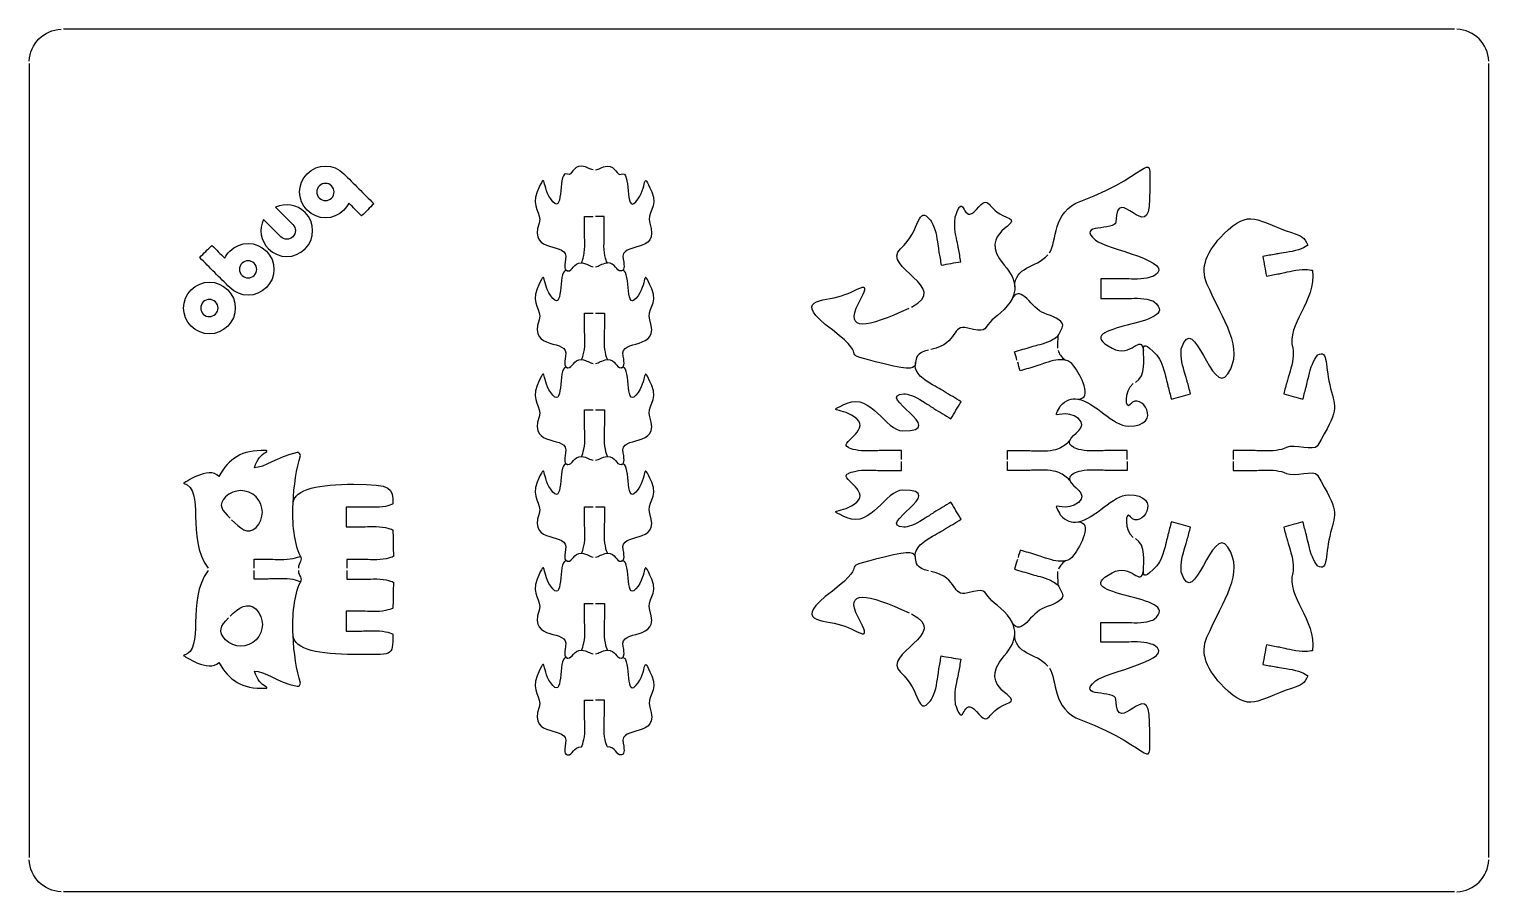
# Model space of a CAD drawing. Extents: x 206 to 426, y 105 to 372.
# Drawn here: x 206.3 to 426.3, y 242.2 to 372.2 of the extents above; entities that cross this region are included whole.
import ezdxf

# ---------------------------------------------------------------- set-up
doc = ezdxf.new("R2010")
doc.units = 0
doc.header["$MEASUREMENT"] = 0
doc.layers.add('DEFAULT', color=7, linetype='CONTINUOUS')

msp = doc.modelspace()

# ---------------------------------------------------------------- linework, layer by layer
at = {"layer": 'DEFAULT', "color": 1}
for points in [[(421.11, 372.24), (211.46, 372.24)], [(206.28, 367.06), (206.28, 247.41)], [(426.28, 247.41), (426.28, 367.06)], [(421.11, 242.23), (211.46, 242.23)]]:
    msp.add_lwpolyline(points, dxfattribs=at)
for points in [[(206.29, 367.41), (206.38, 370.03), (208.48, 372.14), (211.11, 372.23)], [(426.28, 367.41), (426.19, 370.03), (424.08, 372.14), (421.46, 372.23)], [(289.53, 337.02), (290.45, 336.9), (290.76, 336.51), (291.3, 336.44)], [(291.65, 336.44), (292.2, 336.51), (292.5, 336.9), (293.43, 337.02)], [(354.83, 333.42), (354.83, 336.51), (357.93, 336.16), (359.83, 338.25)], [(361.32, 324.15), (361.27, 324.76), (361.43, 325.38), (361.36, 326.07)], [(361.38, 323.79), (361.49, 323.32), (361.79, 322.86), (362.47, 322.35)], [(289.53, 322.44), (290.45, 322.32), (290.76, 321.93), (291.3, 321.86)], [(291.65, 321.86), (292.2, 321.93), (292.5, 322.32), (293.43, 322.44)], [(289.53, 307.85), (290.45, 307.73), (290.76, 307.34), (291.3, 307.27)], [(291.65, 307.27), (292.2, 307.34), (292.5, 307.73), (293.43, 307.85)], [(247.17, 292.83), (247.49, 292.19), (246.92, 291.91), (246.85, 291)], [(289.53, 293.26), (290.45, 293.14), (290.76, 292.76), (291.3, 292.68)], [(291.65, 292.68), (292.2, 292.75), (292.5, 293.14), (293.43, 293.26)], [(246.85, 290.65), (246.92, 289.75), (247.48, 289.55), (247.17, 288.92)], [(361.36, 288.4), (361.44, 289.17), (361.23, 289.85), (361.34, 290.52)], [(362.47, 292.12), (361.87, 291.68), (361.57, 291.27), (361.43, 290.86)], [(359.83, 276.22), (357.93, 278.32), (354.83, 277.96), (354.83, 281.05)], [(289.53, 278.67), (290.45, 278.56), (290.76, 278.17), (291.3, 278.09)], [(291.65, 278.09), (292.2, 278.17), (292.5, 278.56), (293.43, 278.67)], [(211.11, 242.24), (208.48, 242.33), (206.38, 244.44), (206.29, 247.06)], [(421.46, 242.24), (424.08, 242.33), (426.19, 244.43), (426.28, 247.06)]]:
    msp.add_open_spline(points, degree=3, dxfattribs=at)
for points, knots in [([(360.06, 338.53), (361.27, 340.26), (360.37, 344.72), (364.79, 346.34), (376.39, 350.57), (375.16, 355.24), (375.16, 346.69), (375.16, 339.45), (370.21, 349.4), (370.07, 343.22), (370.04, 341.74), (363.91, 343.07), (367.01, 340.42), (368.47, 339.18), (379.47, 337.14), (375.83, 335.08), (375.83, 335.02), (374.71, 334.58), (373.33, 334.58), (371.95, 334.58), (371.17, 334.63), (370.83, 334.63), (369.83, 334.63), (368.83, 334.63), (367.83, 334.63), (367.83, 333.63), (367.83, 332.63), (367.83, 331.63), (368.83, 331.63), (369.83, 331.63), (370.83, 331.63), (371.17, 331.63), (371.95, 331.68), (373.33, 331.68), (374.71, 331.68), (375.83, 331.23), (375.83, 331.17), (380.6, 327.31), (362.31, 327.89), (369.49, 324.16), (372.46, 322.62), (373.83, 326.43), (374.23, 323.83)], [0, 0, 0, 0, 1, 1, 1, 2, 2, 2, 3, 3, 3, 4, 4, 4, 5, 5, 5, 6, 6, 6, 7, 7, 7, 15.5, 15.5, 15.5, 24, 24, 24, 32.5, 32.5, 32.5, 33.5, 33.5, 33.5, 34.5, 34.5, 34.5, 35.5, 35.5, 35.5, 36.5, 36.5, 36.5, 36.5]), ([(291.3, 351.03), (290.75, 351.1), (290.45, 351.49), (289.52, 351.61), (288.25, 351.61), (288.09, 350.03), (287.43, 350.39), (285.86, 351.24), (286.98, 344.24), (285.21, 346.24), (283.31, 348.4), (284.42, 351.33), (282.84, 347.71), (281.82, 345.38), (283.66, 344.54), (283.13, 343.01), (281.44, 338.13), (287.75, 340.39), (287.14, 337.56), (286.88, 336.33), (287.01, 335.87), (287.38, 335.81), (287.41, 335.81), (287.43, 335.8), (287.46, 335.8), (288.21, 335.76), (288.26, 337.02), (289.52, 337.02), (289.58, 337.02), (290.02, 338.14), (290.02, 339.52), (290.02, 340.91), (289.97, 341.68), (289.97, 342.02), (289.97, 342.69), (289.97, 343.36), (289.97, 344.02), (290.42, 344.02), (290.86, 344.02), (291.3, 344.02)], [0, 0, 0, 0, 1, 1, 1, 2, 2, 2, 3, 3, 3, 4, 4, 4, 5, 5, 5, 6, 6, 6, 7, 7, 7, 8, 8, 8, 9, 9, 9, 10, 10, 10, 11, 11, 11, 16.66, 16.66, 16.66, 20.42, 20.42, 20.42, 20.42]), ([(291.65, 351.03), (292.19, 351.1), (292.5, 351.49), (293.42, 351.61), (294.7, 351.61), (294.85, 350.03), (295.51, 350.39), (297.09, 351.24), (295.97, 344.24), (297.73, 346.24), (299.64, 348.4), (298.53, 351.33), (300.11, 347.71), (301.13, 345.38), (299.29, 344.54), (299.82, 343.01), (301.5, 338.13), (295.2, 340.39), (295.81, 337.56), (296.07, 336.33), (295.94, 335.87), (295.57, 335.81), (295.54, 335.81), (295.52, 335.8), (295.49, 335.8), (294.74, 335.76), (294.69, 337.02), (293.42, 337.02), (293.37, 337.02), (292.92, 338.14), (292.92, 339.52), (292.92, 340.91), (292.97, 341.68), (292.97, 342.02), (292.97, 342.69), (292.97, 343.36), (292.97, 344.02), (292.53, 344.02), (292.09, 344.02), (291.65, 344.02)], [0, 0, 0, 0, 1, 1, 1, 2, 2, 2, 3, 3, 3, 4, 4, 4, 5, 5, 5, 6, 6, 6, 7, 7, 7, 8, 8, 8, 9.01, 9.01, 9.01, 10.01, 10.01, 10.01, 11.01, 11.01, 11.01, 16.67, 16.67, 16.67, 20.42, 20.42, 20.42, 20.42]), ([(339.27, 330.36), (345.41, 333.38), (334.54, 336.33), (337.63, 339.15), (340.75, 342), (340.1, 345.87), (342.09, 343.5), (342.15, 343.5), (342.78, 342.48), (343.02, 341.13), (343.26, 339.76), (343.34, 338.99), (343.4, 338.65), (343.52, 338), (343.63, 337.34), (343.75, 336.68), (344.73, 336.86), (345.72, 337.03), (346.7, 337.2), (346.59, 337.86), (346.47, 338.51), (346.35, 339.17), (346.29, 339.51), (346.11, 340.27), (345.87, 341.63), (345.64, 342.99), (345.88, 344.17), (345.94, 344.17), (347.3, 348), (346.87, 342.49), (349.06, 345.06), (351.25, 347.64), (350.42, 345.05), (353.59, 343.93), (356.75, 342.81), (348.73, 341.86), (353.24, 336.69), (354.32, 335.46), (354.77, 334.37), (354.83, 333.42), (354.86, 332.81), (354.73, 332.25), (354.5, 331.74), (354.5, 331.74), (354.49, 331.73), (354.49, 331.72), (353.7, 329.98), (351.71, 328.83), (351.11, 328.1), (350.07, 326.81), (350.45, 326.54), (347.76, 327.19), (345.11, 327.84), (346.62, 324.98), (342.2, 323.95)], [0, 0, 0, 0, 1, 1, 1, 2, 2, 2, 3, 3, 3, 4, 4, 4, 9.665404, 9.665404, 9.665404, 18.162599, 18.162599, 18.162599, 23.83901, 23.83901, 23.83901, 24.83901, 24.83901, 24.83901, 25.83901, 25.83901, 25.83901, 26.83901, 26.83901, 26.83901, 27.83901, 27.83901, 27.83901, 28.83901, 28.83901, 28.83901, 29.83901, 29.83901, 29.83901, 30.83901, 30.83901, 30.83901, 31.83901, 31.83901, 31.83901, 32.83901, 32.83901, 32.83901, 33.83901, 33.83901, 33.83901, 34.83901, 34.83901, 34.83901, 34.83901]), ([(373.01, 319.01), (374.72, 320.02), (374.23, 322.59), (374.23, 323.83), (374.23, 324.76), (374.51, 324.94), (376.19, 323.14), (376.25, 323.14), (376.97, 322.18), (377.32, 320.86), (377.68, 319.52), (377.83, 318.76), (377.92, 318.43), (378.09, 317.78), (378.27, 317.14), (378.44, 316.5), (379.41, 316.75), (380.37, 317.01), (381.34, 317.27), (381.16, 317.92), (380.99, 318.56), (380.82, 319.2), (380.73, 319.53), (380.48, 320.27), (380.13, 321.61), (379.77, 322.94), (379.91, 324.14), (379.96, 324.15), (381.86, 330), (384.56, 316.62), (386.97, 320.32), (389.5, 324.21), (386.29, 328.19), (383.79, 333.88), (382.73, 336.29), (383.77, 338.82), (386.35, 341.4), (390.26, 345.31), (391.29, 343.31), (396.54, 341.59), (398.12, 341.07), (398.43, 340.89), (399.02, 339.7), (399.02, 339.65), (398, 339.01), (396.65, 338.75), (395.29, 338.5), (394.52, 338.41), (394.18, 338.34), (393.53, 338.22), (392.87, 338.1), (392.22, 337.98), (392.4, 336.99), (392.58, 336.01), (392.77, 335.03), (393.42, 335.15), (394.08, 335.27), (394.73, 335.39), (395.07, 335.46), (395.82, 335.65), (397.18, 335.9), (398.54, 336.15), (399.72, 335.92), (399.73, 335.87), (400.28, 331.1), (395.73, 327.84), (396.74, 324.15), (396.8, 324.14), (396.94, 322.94), (396.58, 321.61), (396.22, 320.27), (395.98, 319.53), (395.88, 319.2), (395.71, 318.56), (395.54, 317.92), (395.37, 317.27), (396.33, 317.01), (397.3, 316.75), (398.27, 316.5), (398.44, 317.14), (398.61, 317.78), (398.78, 318.43), (398.87, 318.76), (399.02, 319.52), (399.38, 320.86), (399.74, 322.18), (400.46, 323.14), (400.51, 323.14), (402.1, 324.1), (401.6, 321.18), (402.44, 318.09), (403.25, 315.09), (403.68, 314.88), (400.44, 309.46), (399.91, 308.58), (397.06, 309.74), (395.75, 309.19), (395.75, 309.14), (394.64, 308.68), (393.25, 308.68), (391.87, 308.68), (391.09, 308.73), (390.75, 308.73), (389.75, 308.73), (388.75, 308.73), (387.75, 308.73), (387.75, 308.29), (387.75, 307.85), (387.75, 307.41)], [0, 0, 0, 0, 1, 1, 1, 2, 2, 2, 3, 3, 3, 4, 4, 4, 9.673738, 9.673738, 9.673738, 18.173132, 18.173132, 18.173132, 23.847836, 23.847836, 23.847836, 24.847836, 24.847836, 24.847836, 25.847836, 25.847836, 25.847836, 26.847836, 26.847836, 26.847836, 27.847836, 27.847836, 27.847836, 28.847836, 28.847836, 28.847836, 29.847836, 29.847836, 29.847836, 30.847836, 30.847836, 30.847836, 31.847836, 31.847836, 31.847836, 32.847836, 32.847836, 32.847836, 38.514095, 38.514095, 38.514095, 47.019383, 47.019383, 47.019383, 52.685827, 52.685827, 52.685827, 53.685827, 53.685827, 53.685827, 54.685827, 54.685827, 54.685827, 55.685827, 55.685827, 55.685827, 56.685827, 56.685827, 56.685827, 57.685827, 57.685827, 57.685827, 63.357948, 63.357948, 63.357948, 71.857342, 71.857342, 71.857342, 77.53108, 77.53108, 77.53108, 78.53108, 78.53108, 78.53108, 79.53108, 79.53108, 79.53108, 80.53108, 80.53108, 80.53108, 81.53108, 81.53108, 81.53108, 82.53108, 82.53108, 82.53108, 83.53108, 83.53108, 83.53108, 84.53108, 84.53108, 84.53108, 93.03108, 93.03108, 93.03108, 96.78108, 96.78108, 96.78108, 96.78108]), ([(287.44, 335.8), (285.86, 336.65), (286.98, 329.65), (285.21, 331.65), (283.31, 333.81), (284.42, 336.74), (282.84, 333.12), (281.82, 330.8), (283.66, 329.96), (283.13, 328.42), (281.45, 323.55), (287.75, 325.8), (287.14, 322.98), (286.88, 321.74), (287.01, 321.29), (287.38, 321.22), (287.41, 321.22), (287.43, 321.21), (287.46, 321.21), (288.21, 321.17), (288.27, 322.43), (289.53, 322.44), (289.58, 322.44), (290.03, 323.55), (290.03, 324.94), (290.03, 326.32), (289.98, 327.09), (289.98, 327.44), (289.98, 328.1), (289.98, 328.77), (289.98, 329.43), (290.42, 329.43), (290.86, 329.43), (291.3, 329.43)], [0, 0, 0, 0, 1, 1, 1, 2, 2, 2, 3, 3, 3, 4, 4, 4, 5, 5, 5, 6, 6, 6, 7, 7, 7, 8, 8, 8, 9, 9, 9, 14.66, 14.66, 14.66, 18.41, 18.41, 18.41, 18.41]), ([(291.65, 329.43), (292.09, 329.43), (292.53, 329.43), (292.98, 329.43), (292.98, 328.77), (292.98, 328.1), (292.98, 327.44), (292.98, 327.09), (292.93, 326.32), (292.93, 324.94), (292.93, 323.55), (293.37, 322.44), (293.43, 322.44), (294.69, 322.43), (294.74, 321.17), (295.49, 321.21), (295.52, 321.21), (295.54, 321.22), (295.57, 321.22), (295.94, 321.29), (296.07, 321.74), (295.81, 322.98), (295.2, 325.8), (301.51, 323.55), (299.82, 328.42), (299.29, 329.96), (301.13, 330.8), (300.11, 333.12), (298.53, 336.74), (299.64, 333.81), (297.74, 331.65), (295.97, 329.65), (297.09, 336.65), (295.52, 335.8)], [0, 0, 0, 0, 3.76, 3.76, 3.76, 9.42, 9.42, 9.42, 10.42, 10.42, 10.42, 11.43, 11.43, 11.43, 12.43, 12.43, 12.43, 13.43, 13.43, 13.43, 14.43, 14.43, 14.43, 15.43, 15.43, 15.43, 16.43, 16.43, 16.43, 17.43, 17.43, 17.43, 18.43, 18.43, 18.43, 18.43]), ([(341.85, 323.88), (340, 323.44), (339.95, 322.63), (339.88, 322.01), (339.87, 321.98), (339.87, 321.96), (339.87, 321.93), (339.87, 321.91), (339.86, 321.89), (339.86, 321.87), (339.75, 321.12), (339.39, 320.73), (335.15, 321.79), (327.2, 323.78), (333.7, 322.16), (327.34, 326.91), (320.99, 331.67), (325.95, 331.17), (328.72, 332.05), (331.48, 332.93), (333.46, 335.02), (331.23, 330.85), (329.03, 326.71), (332.54, 327.22), (338.94, 330.2)], [0, 0, 0, 0, 1, 1, 1, 2, 2, 2, 3, 3, 3, 4, 4, 4, 5, 5, 5, 6, 6, 6, 7, 7, 7, 8, 8, 8, 8]), ([(355.17, 322.36), (355.05, 322.78), (354.92, 323.19), (354.79, 323.61), (355.63, 323.86), (356.47, 324.12), (357.31, 324.37), (357.59, 324.46), (358.26, 324.61), (359.42, 324.96), (360.56, 325.31), (361.36, 326.01), (361.36, 326.07), (361.67, 326.46), (361.99, 327.2), (362.06, 327.61), (361.99, 328.48), (360.48, 328.99), (359.27, 329.42), (357.25, 330.13), (355.86, 333.84), (354.5, 331.74), (354.5, 331.74), (354.49, 331.73), (354.49, 331.72)], [0, 0, 0, 0, 3.700124, 3.700124, 3.700124, 11.151082, 11.151082, 11.151082, 12.151082, 12.151082, 12.151082, 13.151082, 13.151082, 13.151082, 14.151082, 14.151082, 14.151082, 15.151082, 15.151082, 15.151082, 16.151082, 16.151082, 16.151082, 17.151082, 17.151082, 17.151082, 17.151082]), ([(287.44, 321.21), (285.86, 322.07), (286.98, 315.07), (285.21, 317.07), (283.31, 319.22), (284.42, 322.16), (282.84, 318.54), (281.82, 316.21), (283.66, 315.37), (283.13, 313.83), (281.45, 308.96), (287.75, 311.22), (287.14, 308.39), (286.88, 307.16), (287.01, 306.7), (287.38, 306.63), (287.41, 306.63), (287.43, 306.63), (287.46, 306.63), (288.21, 306.58), (288.27, 307.84), (289.53, 307.85), (289.58, 307.85), (290.03, 308.97), (290.03, 310.35), (290.03, 311.74), (289.98, 312.51), (289.98, 312.85), (289.98, 313.52), (289.98, 314.18), (289.98, 314.85), (290.42, 314.85), (290.86, 314.85), (291.3, 314.85)], [0, 0, 0, 0, 1, 1, 1, 2, 2, 2, 3, 3, 3, 4, 4, 4, 5, 5, 5, 6, 6, 6, 7, 7, 7, 8, 8, 8, 9, 9, 9, 14.67, 14.67, 14.67, 18.42, 18.42, 18.42, 18.42]), ([(291.65, 314.85), (292.09, 314.85), (292.53, 314.85), (292.98, 314.85), (292.98, 314.18), (292.98, 313.52), (292.98, 312.85), (292.98, 312.51), (292.93, 311.74), (292.93, 310.35), (292.93, 308.97), (293.37, 307.85), (293.43, 307.85), (294.69, 307.84), (294.74, 306.58), (295.49, 306.63), (295.52, 306.63), (295.54, 306.63), (295.57, 306.63), (295.94, 306.7), (296.07, 307.16), (295.81, 308.39), (295.2, 311.22), (301.51, 308.96), (299.82, 313.83), (299.29, 315.37), (301.13, 316.21), (300.11, 318.54), (298.53, 322.16), (299.64, 319.22), (297.74, 317.07), (295.97, 315.07), (297.09, 322.07), (295.52, 321.21)], [0, 0, 0, 0, 3.76, 3.76, 3.76, 9.43, 9.43, 9.43, 10.43, 10.43, 10.43, 11.44, 11.44, 11.44, 12.44, 12.44, 12.44, 13.44, 13.44, 13.44, 14.44, 14.44, 14.44, 15.44, 15.44, 15.44, 16.44, 16.44, 16.44, 17.44, 17.44, 17.44, 18.44, 18.44, 18.44, 18.44]), ([(337.76, 307.41), (337.76, 307.85), (337.76, 308.29), (337.76, 308.73), (336.76, 308.73), (335.76, 308.73), (334.76, 308.73), (334.41, 308.73), (333.64, 308.68), (332.26, 308.68), (330.87, 308.68), (329.75, 309.13), (329.75, 309.19), (328.07, 309.8), (333.05, 311.73), (331.05, 313.5), (328.9, 315.4), (325.96, 314.3), (329.58, 315.87), (333.2, 317.43), (335.39, 311.7), (337.95, 311.7), (345.19, 311.7), (333.52, 317.08), (338.13, 317.3), (338.16, 317.35), (339.35, 317.15), (340.52, 316.43), (341.7, 315.71), (342.34, 315.26), (342.64, 315.08), (343.49, 314.56), (344.34, 314.04), (345.19, 313.52), (345.71, 314.37), (346.24, 315.22), (346.76, 316.08), (345.9, 316.6), (345.05, 317.12), (344.2, 317.64), (343.91, 317.82), (343.21, 318.18), (342.04, 318.9), (340.86, 319.62), (340.52, 319.96), (340.13, 320.59), (339.9, 320.95), (339.79, 321.19), (339.86, 321.87), (339.86, 321.89), (339.87, 321.91), (339.87, 321.93), (339.87, 321.96), (339.87, 321.98), (339.88, 322.01)], [0, 0, 0, 0, 3.75, 3.75, 3.75, 12.25, 12.25, 12.25, 13.25, 13.25, 13.25, 14.25, 14.25, 14.25, 15.25, 15.25, 15.25, 16.25, 16.25, 16.25, 17.25, 17.25, 17.25, 18.25, 18.25, 18.25, 19.25, 19.25, 19.25, 20.25, 20.25, 20.25, 28.746317, 28.746317, 28.746317, 37.243155, 37.243155, 37.243155, 45.739472, 45.739472, 45.739472, 46.739472, 46.739472, 46.739472, 47.739472, 47.739472, 47.739472, 48.739472, 48.739472, 48.739472, 49.739472, 49.739472, 49.739472, 50.739472, 50.739472, 50.739472, 50.739472]), ([(364.34, 316.49), (364.35, 316.49), (364.35, 316.49), (364.36, 316.49), (366.75, 316.51), (364.68, 320.18), (363.74, 321.47), (363.31, 322.05), (363.04, 322.22), (362.47, 322.35), (362.28, 322.4), (361.31, 322.51), (360.26, 322.18), (359.1, 321.83), (358.47, 321.59), (358.18, 321.5), (357.34, 321.25), (356.5, 321), (355.66, 320.74), (355.53, 321.17), (355.41, 321.6), (355.28, 322.03)], [0, 0, 0, 0, 0.05, 0.05, 0.05, 1.05, 1.05, 1.05, 2.05, 2.05, 2.05, 3.05, 3.05, 3.05, 4.05, 4.05, 4.05, 11.490807, 11.490807, 11.490807, 15.292428, 15.292428, 15.292428, 15.292428]), ([(371.75, 307.41), (371.75, 307.85), (371.75, 308.29), (371.75, 308.73), (370.75, 308.73), (369.76, 308.73), (368.76, 308.73), (368.41, 308.73), (367.64, 308.68), (366.25, 308.68), (364.87, 308.68), (363.75, 309.13), (363.75, 309.19), (363.12, 309.54), (362.99, 309.89), (363.11, 310.23), (363.47, 311.23), (365.94, 312.23), (364.45, 313.54), (362.74, 315.05), (360.61, 313.54), (361.16, 314.44), (361.34, 314.77), (361.52, 315.1), (361.7, 315.43), (362.53, 316.4), (363.42, 316.65), (364.34, 316.49), (364.35, 316.49), (364.35, 316.49), (364.36, 316.49), (366.93, 316.04), (369.7, 312.4), (371.95, 312.4), (377.45, 312.4), (373.8, 317.84), (372.27, 315.72), (371.47, 314.6), (371.29, 317.81), (372.7, 318.83)], [0, 0, 0, 0, 3.75, 3.75, 3.75, 12.25, 12.25, 12.25, 13.25, 13.25, 13.25, 14.25, 14.25, 14.25, 15.25, 15.25, 15.25, 16.25, 16.25, 16.25, 17.25, 17.25, 17.25, 20.44163, 20.44163, 20.44163, 21.44163, 21.44163, 21.44163, 21.49163, 21.49163, 21.49163, 22.49163, 22.49163, 22.49163, 23.49163, 23.49163, 23.49163, 24.49163, 24.49163, 24.49163, 24.49163]), ([(353.76, 307.41), (353.76, 307.85), (353.76, 308.29), (353.76, 308.73), (354.76, 308.73), (355.75, 308.73), (356.75, 308.73), (357.1, 308.73), (357.87, 308.68), (359.26, 308.68), (360.64, 308.68), (361.75, 309.14), (361.75, 309.19), (362.27, 309.53), (363.01, 309.97), (363.11, 310.23)], [0, 0, 0, 0, 3.75, 3.75, 3.75, 12.25, 12.25, 12.25, 13.25, 13.25, 13.25, 14.25, 14.25, 14.25, 15.25, 15.25, 15.25, 15.25]), ([(240.17, 291), (240.17, 291.45), (240.17, 291.91), (240.17, 292.37), (240.84, 292.37), (241.5, 292.37), (242.17, 292.37), (242.51, 292.37), (243.29, 292.32), (244.67, 292.33), (246.05, 292.33), (247.17, 292.77), (247.17, 292.83), (246.2, 294.78), (245.92, 297.78), (246.05, 300.75), (246.16, 303.43), (246.59, 306.09), (247.16, 307.97), (247.22, 308.18), (246.9, 308.49), (246.69, 308.44), (243.51, 307.77), (241.75, 306.1), (240.23, 306.15), (240.63, 307.51), (241.37, 308.15), (241.9, 308.45), (242.28, 308.66), (242.11, 308.74), (241.9, 308.74), (238.28, 308.85), (236.46, 307.56), (234.85, 304.84), (233.38, 306.48), (229.55, 303.8), (229.55, 303.8), (232.89, 302.91), (229.8, 295.58), (233.24, 291)], [0, 0, 0, 0, 3.901, 3.901, 3.901, 9.571, 9.571, 9.571, 10.571, 10.571, 10.571, 11.571, 11.571, 11.571, 12.571, 12.571, 12.571, 13.571, 13.571, 13.571, 14.571, 14.571, 14.571, 15.571, 15.571, 15.571, 16.571, 16.571, 16.571, 17.571, 17.571, 17.571, 18.571, 18.571, 18.571, 19.571, 19.571, 19.571, 20.571, 20.571, 20.571, 20.571]), ([(287.44, 306.63), (285.86, 307.48), (286.98, 300.48), (285.21, 302.48), (283.31, 304.64), (284.42, 307.57), (282.84, 303.95), (281.82, 301.62), (283.66, 300.78), (283.13, 299.25), (281.45, 294.37), (287.75, 296.63), (287.14, 293.8), (286.88, 292.57), (287.01, 292.11), (287.38, 292.05), (287.41, 292.05), (287.43, 292.04), (287.46, 292.04), (288.21, 292), (288.27, 293.26), (289.53, 293.26), (289.58, 293.26), (290.03, 294.38), (290.03, 295.77), (290.03, 297.15), (289.98, 297.92), (289.98, 298.27), (289.98, 298.93), (289.98, 299.6), (289.98, 300.26), (290.42, 300.26), (290.86, 300.26), (291.3, 300.26)], [0, 0, 0, 0, 1, 1, 1, 2, 2, 2, 3, 3, 3, 4, 4, 4, 5, 5, 5, 6, 6, 6, 7, 7, 7, 8, 8, 8, 9, 9, 9, 14.661, 14.661, 14.661, 18.411, 18.411, 18.411, 18.411]), ([(291.65, 300.26), (292.09, 300.26), (292.53, 300.26), (292.98, 300.26), (292.98, 299.6), (292.98, 298.93), (292.98, 298.27), (292.98, 297.92), (292.93, 297.15), (292.93, 295.77), (292.93, 294.38), (293.37, 293.26), (293.43, 293.26), (294.69, 293.26), (294.74, 292), (295.49, 292.04), (295.52, 292.04), (295.54, 292.05), (295.57, 292.05), (295.94, 292.11), (296.07, 292.57), (295.81, 293.8), (295.2, 296.63), (301.51, 294.37), (299.82, 299.25), (299.29, 300.79), (301.13, 301.62), (300.11, 303.95), (298.53, 307.57), (299.64, 304.64), (297.74, 302.48), (295.97, 300.48), (297.09, 307.48), (295.52, 306.63)], [0, 0, 0, 0, 3.76, 3.76, 3.76, 9.421, 9.421, 9.421, 10.421, 10.421, 10.421, 11.431, 11.431, 11.431, 12.431, 12.431, 12.431, 13.431, 13.431, 13.431, 14.431, 14.431, 14.431, 15.431, 15.431, 15.431, 16.431, 16.431, 16.431, 17.431, 17.431, 17.431, 18.431, 18.431, 18.431, 18.431]), ([(339.88, 292.46), (339.87, 292.51), (339.87, 292.56), (339.86, 292.6), (339.79, 293.28), (339.9, 293.52), (340.13, 293.88), (340.52, 294.51), (340.86, 294.85), (342.04, 295.57), (343.21, 296.29), (343.91, 296.65), (344.2, 296.83), (345.05, 297.35), (345.9, 297.87), (346.76, 298.39), (346.24, 299.25), (345.71, 300.1), (345.19, 300.95), (344.34, 300.43), (343.49, 299.91), (342.64, 299.39), (342.34, 299.21), (341.7, 298.76), (340.52, 298.04), (339.35, 297.32), (338.16, 297.12), (338.13, 297.17), (333.52, 297.39), (345.19, 302.77), (337.95, 302.77), (335.39, 302.77), (333.2, 297.04), (329.58, 298.6), (325.96, 300.17), (328.9, 299.07), (331.05, 300.97), (333.05, 302.74), (328.07, 304.67), (329.75, 305.28), (329.75, 305.33), (330.87, 305.78), (332.26, 305.78), (333.64, 305.78), (334.41, 305.74), (334.76, 305.74), (335.76, 305.74), (336.76, 305.74), (337.76, 305.74), (337.76, 306.18), (337.76, 306.62), (337.76, 307.06)], [0, 0, 0, 0, 1, 1, 1, 2, 2, 2, 3, 3, 3, 4, 4, 4, 12.496317, 12.496317, 12.496317, 20.993155, 20.993155, 20.993155, 29.489472, 29.489472, 29.489472, 30.489472, 30.489472, 30.489472, 31.489472, 31.489472, 31.489472, 32.489472, 32.489472, 32.489472, 33.489472, 33.489472, 33.489472, 34.489472, 34.489472, 34.489472, 35.489472, 35.489472, 35.489472, 36.489472, 36.489472, 36.489472, 37.489472, 37.489472, 37.489472, 45.989472, 45.989472, 45.989472, 49.748472, 49.748472, 49.748472, 49.748472]), ([(363.11, 304.24), (363.01, 304.5), (362.27, 304.95), (361.75, 305.28), (361.75, 305.34), (360.63, 305.79), (359.26, 305.79), (357.87, 305.79), (357.1, 305.74), (356.75, 305.74), (355.75, 305.74), (354.76, 305.74), (353.76, 305.74), (353.76, 306.18), (353.76, 306.62), (353.76, 307.06)], [0, 0, 0, 0, 1, 1, 1, 2, 2, 2, 3, 3, 3, 11.5, 11.5, 11.5, 15.259, 15.259, 15.259, 15.259]), ([(371.75, 307.06), (371.75, 306.62), (371.75, 306.18), (371.75, 305.74), (370.75, 305.74), (369.76, 305.74), (368.76, 305.74), (368.41, 305.74), (367.64, 305.79), (366.25, 305.79), (364.87, 305.79), (363.75, 305.34), (363.75, 305.28), (363.12, 304.93), (362.99, 304.58), (363.11, 304.24), (363.47, 303.24), (365.94, 302.24), (364.45, 300.93), (362.74, 299.42), (360.61, 300.93), (361.16, 300.03), (361.34, 299.7), (361.52, 299.37), (361.7, 299.04), (362.53, 298.07), (363.42, 297.82), (364.34, 297.98), (364.35, 297.98), (364.35, 297.98), (364.36, 297.98), (366.93, 298.43), (369.7, 302.07), (371.95, 302.07), (377.45, 302.07), (373.8, 296.63), (372.27, 298.75), (371.47, 299.87), (371.29, 296.65), (372.7, 295.64)], [0, 0, 0, 0, 3.759, 3.759, 3.759, 12.259, 12.259, 12.259, 13.259, 13.259, 13.259, 14.259, 14.259, 14.259, 15.259, 15.259, 15.259, 16.259, 16.259, 16.259, 17.259, 17.259, 17.259, 20.449752, 20.449752, 20.449752, 21.449752, 21.449752, 21.449752, 21.499752, 21.499752, 21.499752, 22.499752, 22.499752, 22.499752, 23.499752, 23.499752, 23.499752, 24.499752, 24.499752, 24.499752, 24.499752]), ([(387.75, 307.06), (387.75, 306.62), (387.75, 306.18), (387.75, 305.74), (388.75, 305.74), (389.75, 305.74), (390.75, 305.74), (391.09, 305.74), (391.87, 305.78), (393.25, 305.78), (394.64, 305.78), (395.75, 305.34), (395.75, 305.28), (397.06, 304.74), (399.91, 305.9), (400.44, 305.01), (403.68, 299.59), (403.25, 299.37), (402.44, 296.38), (401.6, 293.29), (402.1, 290.37), (400.51, 291.33), (400.46, 291.33), (399.74, 292.29), (399.38, 293.61), (399.02, 294.95), (398.87, 295.71), (398.78, 296.04), (398.61, 296.69), (398.44, 297.33), (398.27, 297.97), (397.3, 297.72), (396.33, 297.46), (395.37, 297.2), (395.54, 296.55), (395.71, 295.91), (395.88, 295.27), (395.98, 294.94), (396.22, 294.2), (396.58, 292.86), (396.94, 291.53), (396.8, 290.33), (396.74, 290.32), (395.73, 286.63), (400.28, 283.37), (399.73, 278.6), (399.72, 278.55), (398.54, 278.32), (397.18, 278.57), (395.82, 278.82), (395.07, 279.01), (394.73, 279.08), (394.08, 279.2), (393.42, 279.32), (392.77, 279.44), (392.58, 278.46), (392.4, 277.48), (392.22, 276.49), (392.87, 276.37), (393.53, 276.25), (394.18, 276.13), (394.52, 276.06), (395.29, 275.97), (396.65, 275.72), (398, 275.46), (399.02, 274.82), (399.02, 274.77), (398.43, 273.58), (398.12, 273.4), (396.54, 272.88), (391.29, 271.16), (390.26, 269.16), (386.35, 273.07), (383.77, 275.65), (382.73, 278.18), (383.79, 280.59), (386.29, 286.28), (389.5, 290.26), (386.97, 294.15), (384.56, 297.85), (381.86, 284.47), (379.96, 290.32), (379.91, 290.33), (379.77, 291.53), (380.13, 292.86), (380.48, 294.2), (380.73, 294.94), (380.82, 295.27), (380.99, 295.91), (381.16, 296.55), (381.34, 297.2), (380.37, 297.46), (379.41, 297.72), (378.44, 297.97), (378.27, 297.33), (378.09, 296.69), (377.92, 296.04), (377.83, 295.71), (377.68, 294.95), (377.32, 293.61), (376.97, 292.29), (376.25, 291.33), (376.19, 291.33), (374.51, 289.53), (374.23, 289.71), (374.23, 290.64), (374.23, 291.88), (374.72, 294.45), (373.01, 295.46)], [0, 0, 0, 0, 3.75, 3.75, 3.75, 12.25, 12.25, 12.25, 13.25, 13.25, 13.25, 14.25, 14.25, 14.25, 15.25, 15.25, 15.25, 16.25, 16.25, 16.25, 17.25, 17.25, 17.25, 18.25, 18.25, 18.25, 19.25, 19.25, 19.25, 24.924704, 24.924704, 24.924704, 33.424098, 33.424098, 33.424098, 39.096219, 39.096219, 39.096219, 40.096219, 40.096219, 40.096219, 41.096219, 41.096219, 41.096219, 42.096219, 42.096219, 42.096219, 43.096219, 43.096219, 43.096219, 44.096219, 44.096219, 44.096219, 49.76168, 49.76168, 49.76168, 58.268134, 58.268134, 58.268134, 63.935193, 63.935193, 63.935193, 64.935193, 64.935193, 64.935193, 65.935193, 65.935193, 65.935193, 66.935193, 66.935193, 66.935193, 67.935193, 67.935193, 67.935193, 68.935193, 68.935193, 68.935193, 69.935193, 69.935193, 69.935193, 70.935193, 70.935193, 70.935193, 71.935193, 71.935193, 71.935193, 72.935193, 72.935193, 72.935193, 78.609897, 78.609897, 78.609897, 87.109291, 87.109291, 87.109291, 92.783995, 92.783995, 92.783995, 93.783995, 93.783995, 93.783995, 94.783995, 94.783995, 94.783995, 95.783995, 95.783995, 95.783995, 96.783995, 96.783995, 96.783995, 96.783995]), ([(246.05, 300.75), (246.21, 302.99), (250.13, 303.66), (255.17, 303.66), (261.07, 303.66), (261.08, 303.11), (261.08, 300.68), (261.08, 300.63), (259.96, 300.18), (258.58, 300.18), (257.19, 300.18), (256.42, 300.22), (256.08, 300.22), (255.41, 300.22), (254.74, 300.22), (254.08, 300.22), (254.08, 299.22), (254.08, 298.22), (254.08, 297.23), (254.74, 297.23), (255.41, 297.23), (256.08, 297.23), (256.42, 297.23), (257.19, 297.28), (258.58, 297.28), (259.96, 297.28), (261.08, 296.83), (261.08, 296.77), (261.15, 295.87), (261.17, 293.91), (261.17, 292.78), (261.17, 292.73), (260.05, 292.28), (258.67, 292.28), (257.29, 292.28), (256.51, 292.33), (256.17, 292.33), (255.5, 292.33), (254.84, 292.33), (254.17, 292.33), (254.17, 291.88), (254.17, 291.44), (254.17, 291)], [0, 0, 0, 0, 1, 1, 1, 2, 2, 2, 3, 3, 3, 4, 4, 4, 9.67, 9.67, 9.67, 18.17, 18.17, 18.17, 23.84, 23.84, 23.84, 24.84, 24.84, 24.84, 25.84, 25.84, 25.84, 26.84, 26.84, 26.84, 27.84, 27.84, 27.84, 28.84, 28.84, 28.84, 34.51, 34.51, 34.51, 38.291, 38.291, 38.291, 38.291]), ([(236.8, 298.3), (238.02, 297.08), (239.24, 295.92), (240.48, 297.15), (241.75, 298.42), (241.75, 300.47), (240.48, 301.74), (239.2, 303.01), (237.15, 303.01), (235.88, 301.74), (234.65, 300.51), (235.36, 299.74), (236.56, 298.55)], [0, 0, 0, 0, 1, 1, 1, 2, 2, 2, 3, 3, 3, 4, 4, 4, 4]), ([(364.34, 297.98), (364.35, 297.98), (364.35, 297.98), (364.36, 297.98), (366.75, 297.96), (364.68, 294.29), (363.74, 293), (363.31, 292.41), (363.04, 292.25), (362.47, 292.12), (362.28, 292.08), (361.31, 291.96), (360.26, 292.29), (359.1, 292.64), (358.47, 292.88), (358.18, 292.97), (357.34, 293.22), (356.5, 293.47), (355.66, 293.73), (355.55, 293.36), (355.44, 292.99), (355.33, 292.63)], [0, 0, 0, 0, 0.05, 0.05, 0.05, 1.05, 1.05, 1.05, 2.05, 2.05, 2.05, 3.05, 3.05, 3.05, 4.05, 4.05, 4.05, 11.488491, 11.488491, 11.488491, 14.750873, 14.750873, 14.750873, 14.750873]), ([(287.44, 292.04), (285.86, 292.89), (286.98, 285.89), (285.21, 287.89), (283.31, 290.05), (284.42, 292.98), (282.84, 289.37), (281.82, 287.04), (283.66, 286.2), (283.13, 284.66), (281.45, 279.79), (287.75, 282.04), (287.14, 279.22), (286.88, 277.99), (287.01, 277.53), (287.38, 277.46), (287.41, 277.46), (287.43, 277.46), (287.46, 277.45), (288.21, 277.41), (288.27, 278.67), (289.53, 278.67), (289.58, 278.67), (290.03, 279.79), (290.03, 281.18), (290.03, 282.56), (289.98, 283.33), (289.98, 283.68), (289.98, 284.34), (289.98, 285.01), (289.98, 285.68), (290.42, 285.68), (290.86, 285.68), (291.3, 285.68)], [0, 0, 0, 0, 1, 1, 1, 2, 2, 2, 3, 3, 3, 4, 4, 4, 5, 5, 5, 6, 6, 6, 7, 7, 7, 8, 8, 8, 9, 9, 9, 14.66, 14.66, 14.66, 18.41, 18.41, 18.41, 18.41]), ([(291.65, 285.68), (292.09, 285.68), (292.53, 285.68), (292.98, 285.68), (292.98, 285.01), (292.98, 284.34), (292.98, 283.68), (292.98, 283.33), (292.93, 282.56), (292.93, 281.18), (292.93, 279.79), (293.37, 278.67), (293.43, 278.67), (294.69, 278.67), (294.74, 277.41), (295.49, 277.45), (295.52, 277.46), (295.54, 277.46), (295.57, 277.46), (295.94, 277.53), (296.07, 277.99), (295.81, 279.22), (295.2, 282.04), (301.51, 279.79), (299.82, 284.66), (299.29, 286.2), (301.13, 287.04), (300.11, 289.37), (298.53, 292.98), (299.64, 290.05), (297.74, 287.89), (295.97, 285.89), (297.09, 292.89), (295.52, 292.04)], [0, 0, 0, 0, 3.76, 3.76, 3.76, 9.42, 9.42, 9.42, 10.42, 10.42, 10.42, 11.43, 11.43, 11.43, 12.43, 12.43, 12.43, 13.43, 13.43, 13.43, 14.43, 14.43, 14.43, 15.43, 15.43, 15.43, 16.43, 16.43, 16.43, 17.43, 17.43, 17.43, 18.43, 18.43, 18.43, 18.43]), ([(341.85, 290.59), (340, 291.03), (339.95, 291.84), (339.88, 292.46), (339.87, 292.51), (339.87, 292.56), (339.86, 292.6), (339.75, 293.35), (339.39, 293.74), (335.15, 292.68), (327.2, 290.69), (333.7, 292.32), (327.34, 287.56), (320.99, 282.8), (325.95, 283.3), (328.72, 282.42), (331.48, 281.54), (333.46, 279.45), (331.23, 283.62), (329.03, 287.76), (332.54, 287.25), (338.94, 284.27)], [0, 0, 0, 0, 1, 1, 1, 2, 2, 2, 3, 3, 3, 4, 4, 4, 5, 5, 5, 6, 6, 6, 7, 7, 7, 7]), ([(233.24, 290.65), (229.8, 286.06), (232.89, 278.74), (229.55, 277.85), (229.55, 277.85), (233.38, 275.17), (234.85, 276.81), (236.46, 274.09), (238.28, 272.8), (241.9, 272.91), (242.11, 272.91), (242.28, 272.98), (241.9, 273.19), (241.37, 273.5), (240.63, 274.14), (240.23, 275.5), (241.75, 275.54), (243.51, 273.88), (246.68, 273.2), (246.9, 273.16), (247.22, 273.47), (247.16, 273.68), (246.59, 275.55), (246.16, 278.22), (246.05, 280.91), (245.92, 283.92), (246.2, 286.96), (247.17, 288.92), (247.17, 288.98), (246.05, 289.42), (244.67, 289.42), (243.29, 289.42), (242.51, 289.37), (242.17, 289.37), (241.5, 289.37), (240.84, 289.37), (240.17, 289.37), (240.17, 289.8), (240.17, 290.22), (240.17, 290.65)], [0, 0, 0, 0, 1, 1, 1, 2, 2, 2, 3, 3, 3, 4, 4, 4, 5, 5, 5, 6, 6, 6, 7, 7, 7, 8, 8, 8, 9, 9, 9, 10, 10, 10, 11, 11, 11, 16.67, 16.67, 16.67, 20.279, 20.279, 20.279, 20.279]), ([(254.17, 290.65), (254.17, 290.21), (254.17, 289.77), (254.17, 289.33), (254.84, 289.33), (255.5, 289.33), (256.17, 289.33), (256.51, 289.33), (257.29, 289.38), (258.67, 289.38), (260.06, 289.38), (261.17, 288.93), (261.17, 288.88), (261.17, 287.79), (261.15, 285.86), (261.08, 284.98), (261.08, 284.92), (259.96, 284.48), (258.58, 284.48), (257.2, 284.48), (256.42, 284.53), (256.08, 284.53), (255.41, 284.53), (254.75, 284.53), (254.08, 284.53), (254.08, 283.53), (254.08, 282.53), (254.08, 281.53), (254.75, 281.53), (255.41, 281.53), (256.08, 281.53), (256.42, 281.53), (257.2, 281.58), (258.58, 281.58), (259.96, 281.58), (261.08, 281.13), (261.08, 281.07), (261.08, 277.55), (261.17, 278.01), (255.17, 278.01), (250.13, 278.01), (246.21, 278.68), (246.05, 280.91)], [0, 0, 0, 0, 3.729, 3.729, 3.729, 9.399, 9.399, 9.399, 10.399, 10.399, 10.399, 11.399, 11.399, 11.399, 12.399, 12.399, 12.399, 13.399, 13.399, 13.399, 14.399, 14.399, 14.399, 20.069, 20.069, 20.069, 28.569, 28.569, 28.569, 34.239, 34.239, 34.239, 35.239, 35.239, 35.239, 36.239, 36.239, 36.239, 37.239, 37.239, 37.239, 38.239, 38.239, 38.239, 38.239]), ([(339.27, 284.11), (345.41, 281.09), (334.54, 278.14), (337.63, 275.32), (340.75, 272.47), (340.1, 268.6), (342.09, 270.97), (342.15, 270.97), (342.78, 271.99), (343.02, 273.34), (343.26, 274.71), (343.34, 275.48), (343.4, 275.82), (343.52, 276.47), (343.63, 277.13), (343.75, 277.78), (344.73, 277.61), (345.72, 277.44), (346.7, 277.27), (346.59, 276.61), (346.47, 275.96), (346.35, 275.3), (346.29, 274.96), (346.11, 274.21), (345.87, 272.84), (345.64, 271.48), (345.88, 270.3), (345.94, 270.3), (347.3, 266.47), (346.87, 271.99), (349.06, 269.41), (351.25, 266.83), (350.42, 269.42), (353.59, 270.54), (356.75, 271.66), (348.73, 272.61), (353.24, 277.78), (354.32, 279.01), (354.77, 280.1), (354.83, 281.05), (354.86, 281.67), (354.73, 282.23), (354.5, 282.74), (354.49, 282.74), (354.49, 282.74), (354.49, 282.75), (353.7, 284.49), (351.72, 285.63), (351.11, 286.37), (350.07, 287.66), (350.45, 287.93), (347.76, 287.28), (345.11, 286.63), (346.62, 289.49), (342.2, 290.52)], [0, 0, 0, 0, 1, 1, 1, 2, 2, 2, 3, 3, 3, 4, 4, 4, 9.655555, 9.655555, 9.655555, 18.15275, 18.15275, 18.15275, 23.827191, 23.827191, 23.827191, 24.827191, 24.827191, 24.827191, 25.827191, 25.827191, 25.827191, 26.827191, 26.827191, 26.827191, 27.827191, 27.827191, 27.827191, 28.827191, 28.827191, 28.827191, 29.827191, 29.827191, 29.827191, 30.827191, 30.827191, 30.827191, 31.827191, 31.827191, 31.827191, 32.827191, 32.827191, 32.827191, 33.827191, 33.827191, 33.827191, 34.827191, 34.827191, 34.827191, 34.827191]), ([(355.23, 292.29), (355.08, 291.81), (354.94, 291.34), (354.79, 290.86), (355.63, 290.61), (356.47, 290.35), (357.31, 290.1), (357.59, 290.01), (358.26, 289.86), (359.42, 289.51), (360.56, 289.16), (361.36, 288.46), (361.36, 288.4), (361.67, 288.01), (361.99, 287.27), (362.06, 286.86), (361.99, 286), (360.48, 285.48), (359.27, 285.05), (357.24, 284.34), (355.85, 280.62), (354.5, 282.74), (354.49, 282.74), (354.49, 282.74), (354.49, 282.75)], [0, 0, 0, 0, 4.233616, 4.233616, 4.233616, 11.686521, 11.686521, 11.686521, 12.686521, 12.686521, 12.686521, 13.686521, 13.686521, 13.686521, 14.686521, 14.686521, 14.686521, 15.686521, 15.686521, 15.686521, 16.686521, 16.686521, 16.686521, 17.686521, 17.686521, 17.686521, 17.686521]), ([(360.06, 275.94), (361.27, 274.21), (360.37, 269.75), (364.79, 268.14), (376.39, 263.9), (375.16, 259.23), (375.16, 267.78), (375.16, 275.02), (370.21, 265.07), (370.07, 271.24), (370.04, 272.73), (363.91, 271.4), (367.01, 274.05), (368.47, 275.29), (379.47, 277.34), (375.83, 279.39), (375.83, 279.45), (374.71, 279.89), (373.33, 279.89), (371.95, 279.89), (371.17, 279.84), (370.83, 279.84), (369.83, 279.84), (368.83, 279.84), (367.83, 279.84), (367.83, 280.84), (367.83, 281.84), (367.83, 282.84), (368.83, 282.84), (369.83, 282.84), (370.83, 282.84), (371.17, 282.84), (371.95, 282.79), (373.33, 282.79), (374.71, 282.79), (375.83, 283.24), (375.83, 283.3), (380.6, 287.15), (362.31, 286.58), (369.49, 290.31), (372.46, 291.85), (373.83, 288.04), (374.23, 290.64)], [0, 0, 0, 0, 1, 1, 1, 2, 2, 2, 3, 3, 3, 4, 4, 4, 5, 5, 5, 6, 6, 6, 7, 7, 7, 15.5, 15.5, 15.5, 24, 24, 24, 32.5, 32.5, 32.5, 33.5, 33.5, 33.5, 34.5, 34.5, 34.5, 35.5, 35.5, 35.5, 36.5, 36.5, 36.5, 36.5]), ([(236.57, 283.77), (237.82, 285), (239.24, 286.04), (240.48, 284.81), (241.75, 283.54), (241.75, 281.49), (240.48, 280.22), (239.2, 278.95), (237.15, 278.95), (235.88, 280.22), (234.66, 281.45), (235.14, 282.32), (236.33, 283.53)], [0, 0, 0, 0, 1, 1, 1, 2, 2, 2, 3, 3, 3, 4, 4, 4, 4]), ([(287.44, 277.46), (285.86, 278.31), (286.98, 271.31), (285.21, 273.31), (283.31, 275.46), (284.42, 278.39), (282.84, 274.78), (281.82, 272.45), (283.66, 271.61), (283.13, 270.07), (281.45, 265.2), (287.75, 267.45), (287.14, 264.63), (286.88, 263.4), (287.01, 262.94), (287.38, 262.87), (287.41, 262.87), (287.43, 262.87), (287.46, 262.86), (288.21, 262.82), (288.27, 264.08), (289.53, 264.09), (289.58, 264.09), (290.03, 265.2), (290.03, 266.59), (290.03, 267.97), (289.98, 268.75), (289.98, 269.09), (289.98, 269.76), (289.98, 270.42), (289.98, 271.09), (290.42, 271.09), (290.86, 271.09), (291.3, 271.09)], [0, 0, 0, 0, 1, 1, 1, 2, 2, 2, 3, 3, 3, 4, 4, 4, 5, 5, 5, 6, 6, 6, 7, 7, 7, 8, 8, 8, 9, 9, 9, 14.66, 14.66, 14.66, 18.41, 18.41, 18.41, 18.41]), ([(295.52, 277.46), (297.09, 278.31), (295.97, 271.31), (297.74, 273.31), (299.64, 275.46), (298.53, 278.39), (300.11, 274.78), (301.13, 272.45), (299.29, 271.61), (299.82, 270.07), (301.51, 265.2), (295.2, 267.45), (295.81, 264.63), (296.07, 263.4), (295.94, 262.94), (295.57, 262.87), (295.54, 262.87), (295.52, 262.87), (295.49, 262.86), (294.74, 262.82), (294.69, 264.08), (293.43, 264.09), (293.37, 264.09), (292.93, 265.2), (292.93, 266.59), (292.93, 267.97), (292.98, 268.75), (292.98, 269.09), (292.98, 269.76), (292.98, 270.42), (292.98, 271.09), (292.53, 271.09), (292.09, 271.09), (291.65, 271.09)], [0, 0, 0, 0, 1, 1, 1, 2, 2, 2, 3, 3, 3, 4, 4, 4, 5, 5, 5, 6, 6, 6, 7.01, 7.01, 7.01, 8.01, 8.01, 8.01, 9.01, 9.01, 9.01, 14.67, 14.67, 14.67, 18.43, 18.43, 18.43, 18.43])]:
    msp.add_open_spline(points, degree=3, knots=knots, dxfattribs=at)
at = {"layer": 'DEFAULT', "color": 7}
for points, knots in [([(248.18, 350.46), (246.66, 348.94), (246.66, 346.48), (248.18, 344.95), (249.71, 343.43), (252.17, 343.43), (253.7, 344.95), (254.01, 345.27), (254.27, 345.64), (254.46, 346.03), (255.1, 345.38), (255.75, 344.74), (256.39, 344.09), (257.01, 344.7), (257.62, 345.32), (258.23, 345.93), (256.72, 347.44), (255.21, 348.95), (253.7, 350.46), (252.17, 351.99), (249.71, 351.99), (248.18, 350.46)], [1, 1, 1, 1, 2, 2, 2, 3, 3, 3, 4, 4, 4, 11.767568, 11.767568, 11.767568, 19.127139, 19.127139, 19.127139, 37.301198, 37.301198, 37.301198, 38.301198, 38.301198, 38.301198, 38.301198]), ([(251.86, 346.79), (251.35, 346.28), (250.53, 346.28), (250.02, 346.79), (249.51, 347.3), (249.51, 348.12), (250.02, 348.63), (250.53, 349.13), (251.35, 349.13), (251.86, 348.63), (252.36, 348.12), (252.37, 347.3), (251.86, 346.79)], [1, 1, 1, 1, 2, 2, 2, 3, 3, 3, 4, 4, 4, 5, 5, 5, 5]), ([(247.86, 344.63), (249.38, 343.11), (249.38, 340.64), (247.86, 339.12), (246.34, 337.6), (243.87, 337.6), (242.35, 339.12), (241.15, 340.32), (240.9, 342.11), (241.59, 343.56), (242.46, 342.69), (243.32, 341.82), (244.19, 340.96), (244.69, 340.45), (245.52, 340.45), (246.03, 340.96), (246.53, 341.47), (246.53, 342.29), (246.02, 342.79), (245.16, 343.66), (244.29, 344.53), (243.43, 345.4), (244.88, 346.09), (246.66, 345.83), (247.86, 344.63)], [0, 0, 0, 0, 1, 1, 1, 2, 2, 2, 3, 3, 3, 13.414976, 13.414976, 13.414976, 14.414976, 14.414976, 14.414976, 15.414976, 15.414976, 15.414976, 25.837731, 25.837731, 25.837731, 26.837731, 26.837731, 26.837731, 26.837731]), ([(236.52, 338.8), (236.2, 338.48), (235.94, 338.11), (235.76, 337.73), (235.11, 338.37), (234.47, 339.02), (233.82, 339.66), (233.21, 339.05), (232.6, 338.44), (231.98, 337.83), (233.5, 336.31), (235.01, 334.8), (236.52, 333.29), (238.04, 331.77), (240.51, 331.77), (242.03, 333.29), (243.55, 334.81), (243.55, 337.28), (242.03, 338.8), (240.51, 340.32), (238.04, 340.32), (236.52, 338.8)], [1, 1, 1, 1, 2, 2, 2, 9.764033, 9.764033, 9.764033, 17.124307, 17.124307, 17.124307, 35.308974, 35.308974, 35.308974, 36.308974, 36.308974, 36.308974, 37.308974, 37.308974, 37.308974, 38.308974, 38.308974, 38.308974, 38.308974]), ([(240.19, 335.13), (239.68, 334.62), (238.86, 334.62), (238.36, 335.13), (237.85, 335.63), (237.85, 336.46), (238.36, 336.96), (238.86, 337.47), (239.68, 337.47), (240.19, 336.96), (240.7, 336.46), (240.7, 335.63), (240.19, 335.13)], [1, 1, 1, 1, 2, 2, 2, 3, 3, 3, 4, 4, 4, 5, 5, 5, 5]), ([(230.69, 332.97), (229.17, 331.45), (229.17, 328.98), (230.69, 327.46), (232.21, 325.94), (234.68, 325.94), (236.2, 327.46), (237.72, 328.98), (237.72, 331.45), (236.2, 332.97), (234.68, 334.49), (232.21, 334.49), (230.69, 332.97)], [1, 1, 1, 1, 2, 2, 2, 3, 3, 3, 4, 4, 4, 5, 5, 5, 5]), ([(234.36, 329.3), (233.85, 328.79), (233.03, 328.79), (232.52, 329.29), (232.02, 329.8), (232.02, 330.62), (232.52, 331.13), (233.03, 331.64), (233.85, 331.64), (234.36, 331.13), (234.87, 330.62), (234.87, 329.8), (234.36, 329.3)], [0, 0, 0, 0, 1, 1, 1, 2, 2, 2, 3, 3, 3, 4, 4, 4, 4])]:
    msp.add_open_spline(points, degree=3, knots=knots, dxfattribs=at)

doc.saveas('drawing.dxf')
